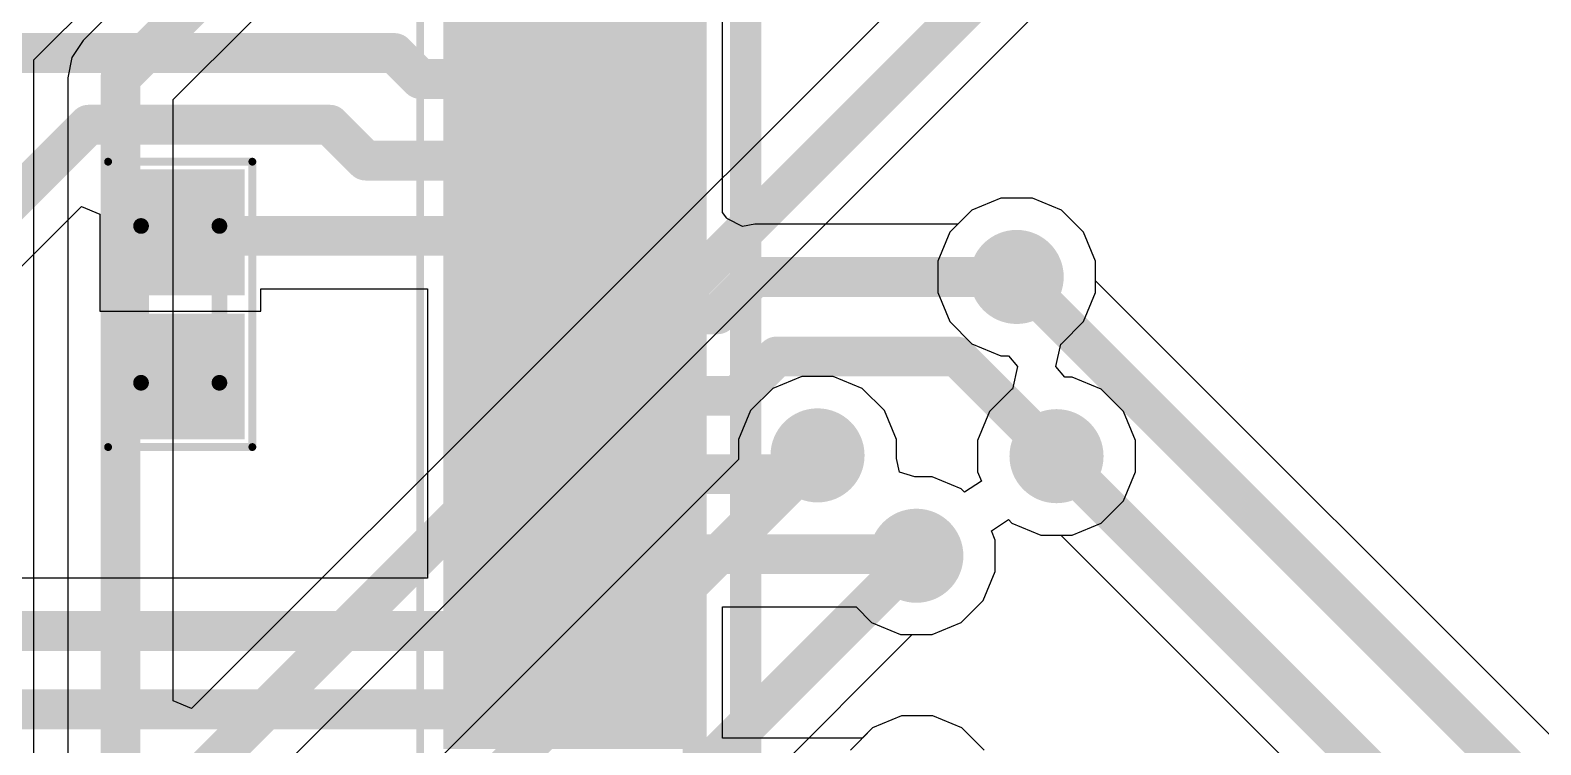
# Model space of a CAD drawing. Header units: millimetres. Extents: x -1.58 to 1.58, y -1.38 to 3.35.
# Drawn here: x -0.3627 to 0.0166, y 2.2575 to 2.4369 of the extents above; entities that cross this region are included whole.
import ezdxf

# ---------------------------------------------------------------- set-up
doc = ezdxf.new("R2010")
doc.units = ezdxf.units.MM
doc.header["$MEASUREMENT"] = 0
for name, color, linetype in [('BottomLayer', 5, 'Continuous'), ('Mechanical13', 56, 'Continuous'), ('Mechanical15', 56, 'Continuous'), ('TopLayer', 1, 'Continuous'), ('TopOverlay', 2, 'Continuous'), ('TopPaste', 8, 'Continuous'), ('TopSolder', 216, 'Continuous'), ('ViaHoleLayer', 16, 'Continuous')]:
    doc.layers.add(name, color=color, linetype=linetype)

# ---------------------------------------------------------------- blocks, each defined once
blk = doc.blocks.new('QFP50P1200X1200X160_64N_72')
at = {"layer": 'TopLayer'}
for points in [[(-0.25494, 0.0748), (-0.19687, 0.0748), (-0.19687, 0.06299), (-0.25494, 0.06299)], [(-0.25494, 0.05512), (-0.19687, 0.05512), (-0.19687, 0.04331), (-0.25494, 0.04331)], [(-0.25494, 0.03543), (-0.19687, 0.03543), (-0.19687, 0.02362), (-0.25494, 0.02362)], [(-0.25494, 0.01575), (-0.19687, 0.01575), (-0.19687, 0.00394), (-0.25494, 0.00394)], [(-0.25494, -0.00394), (-0.19687, -0.00394), (-0.19687, -0.01575), (-0.25494, -0.01575)], [(-0.25494, -0.02362), (-0.19687, -0.02362), (-0.19687, -0.03543), (-0.25494, -0.03543)], [(-0.25494, -0.04331), (-0.19687, -0.04331), (-0.19687, -0.05512), (-0.25494, -0.05512)], [(-0.25494, -0.06299), (-0.19687, -0.06299), (-0.19687, -0.0748), (-0.25494, -0.0748)], [(-0.25494, -0.08268), (-0.19687, -0.08268), (-0.19687, -0.09449), (-0.25494, -0.09449)]]:
    blk.add_hatch(color=1, dxfattribs=at).paths.add_polyline_path(points)
at = {"layer": 'TopPaste'}
for points in [[(-0.25494, 0.0748), (-0.19687, 0.0748), (-0.19687, 0.06299), (-0.25494, 0.06299)], [(-0.25494, 0.05512), (-0.19687, 0.05512), (-0.19687, 0.04331), (-0.25494, 0.04331)], [(-0.25494, 0.03543), (-0.19687, 0.03543), (-0.19687, 0.02362), (-0.25494, 0.02362)], [(-0.25494, 0.01575), (-0.19687, 0.01575), (-0.19687, 0.00394), (-0.25494, 0.00394)], [(-0.25494, -0.00394), (-0.19687, -0.00394), (-0.19687, -0.01575), (-0.25494, -0.01575)], [(-0.25494, -0.02362), (-0.19687, -0.02362), (-0.19687, -0.03543), (-0.25494, -0.03543)], [(-0.25494, -0.04331), (-0.19687, -0.04331), (-0.19687, -0.05512), (-0.25494, -0.05512)], [(-0.25494, -0.06299), (-0.19687, -0.06299), (-0.19687, -0.0748), (-0.25494, -0.0748)], [(-0.25494, -0.08268), (-0.19687, -0.08268), (-0.19687, -0.09449), (-0.25494, -0.09449)]]:
    blk.add_hatch(color=8, dxfattribs=at).paths.add_polyline_path(points)
at = {"layer": 'TopSolder'}
for points in [[(-0.25894, 0.09849), (-0.19287, 0.09849), (-0.19287, 0.07868), (-0.25894, 0.07868)], [(-0.25894, 0.0788), (-0.19287, 0.0788), (-0.19287, 0.05899), (-0.25894, 0.05899)], [(-0.25894, 0.05912), (-0.19287, 0.05912), (-0.19287, 0.03931), (-0.25894, 0.03931)], [(-0.25894, 0.03943), (-0.19287, 0.03943), (-0.19287, 0.01962), (-0.25894, 0.01962)], [(-0.25894, 0.01975), (-0.19287, 0.01975), (-0.19287, -0.00006), (-0.25894, -0.00006)], [(-0.25894, 0.00006), (-0.19287, 0.00006), (-0.19287, -0.01975), (-0.25894, -0.01975)], [(-0.25894, -0.01962), (-0.19287, -0.01962), (-0.19287, -0.03943), (-0.25894, -0.03943)], [(-0.25894, -0.03931), (-0.19287, -0.03931), (-0.19287, -0.05912), (-0.25894, -0.05912)], [(-0.25894, -0.05899), (-0.19287, -0.05899), (-0.19287, -0.0788), (-0.25894, -0.0788)], [(-0.25894, -0.07868), (-0.19287, -0.07868), (-0.19287, -0.09849), (-0.25894, -0.09849)]]:
    blk.add_hatch(color=216, dxfattribs=at).paths.add_polyline_path(points)
at = {"layer": 'Mechanical13', "const_width": 0.00394}
blk.add_lwpolyline([(-0.19685, -0.19685), (-0.19685, 0.19685)], dxfattribs=at)
at = {"layer": 'Mechanical15', "const_width": 0.00197}
blk.add_lwpolyline([(-0.26476, -0.26476), (-0.26476, 0.26476)], dxfattribs=at)
at = {"layer": 'TopOverlay', "const_width": 0.00787}
blk.add_lwpolyline([(-0.18307, -0.18307), (-0.18307, 0.18307)], dxfattribs=at)
blk = doc.blocks.new('CAP_0402_91')
at = {"layer": 'TopLayer'}
for points in [[(-0.02992, -0.0122), (-0.02992, 0.0122), (-0.0063, 0.0122), (-0.0063, -0.0122)], [(0.0063, -0.0122), (0.0063, 0.0122), (0.02992, 0.0122), (0.02992, -0.0122)]]:
    blk.add_hatch(color=1, dxfattribs=at).paths.add_polyline_path(points)
at = {"layer": 'TopPaste'}
for points in [[(-0.02992, -0.0122), (-0.02992, 0.0122), (-0.0063, 0.0122), (-0.0063, -0.0122)], [(0.0063, -0.0122), (0.0063, 0.0122), (0.02992, 0.0122), (0.02992, -0.0122)]]:
    blk.add_hatch(color=8, dxfattribs=at).paths.add_polyline_path(points)
at = {"layer": 'TopSolder'}
for points in [[(-0.03392, -0.0162), (-0.03392, 0.0162), (-0.0023, 0.0162), (-0.0023, -0.0162)], [(0.0023, -0.0162), (0.0023, 0.0162), (0.03392, 0.0162), (0.03392, -0.0162)]]:
    blk.add_hatch(color=216, dxfattribs=at).paths.add_polyline_path(points)
at = {"layer": 'Mechanical13', "const_width": 0.00394}
for points in [[(-0.01969, 0.00984), (-0.01969, -0.00984)], [(-0.01969, 0.00984), (0.01969, 0.00984)], [(0.01969, 0.00984), (0.01969, -0.00984)], [(-0.01969, -0.00984), (0.01969, -0.00984)]]:
    blk.add_lwpolyline(points, dxfattribs=at)
at = {"layer": 'Mechanical13', "const_width": 0.00197}
for points in [[(-0.02067, 0.00984, 1), (-0.0187, 0.00984, 1)], [(-0.02067, 0.00984, 1), (-0.0187, 0.00984, 1)], [(0.0187, 0.00984, 1), (0.02067, 0.00984, 1)], [(0.0187, 0.00984, 1), (0.02067, 0.00984, 1)], [(-0.02067, -0.00984, 1), (-0.0187, -0.00984, 1)], [(-0.02067, -0.00984, 1), (-0.0187, -0.00984, 1)], [(0.0187, -0.00984, 1), (0.02067, -0.00984, 1)], [(0.0187, -0.00984, 1), (0.02067, -0.00984, 1)]]:
    blk.add_lwpolyline(points, format="xyb", close=True, dxfattribs=at)
at = {"layer": 'Mechanical15', "const_width": 0.00197}
for points in [[(-0.03583, 0.01811), (-0.03583, -0.01811)], [(-0.03583, 0.01811), (0.03583, 0.01811)], [(0.03583, 0.01811), (0.03583, -0.01811)], [(-0.03583, -0.01811), (0.03583, -0.01811)]]:
    blk.add_lwpolyline(points, dxfattribs=at)
at = {"layer": 'Mechanical15', "const_width": 0.000984}
for points in [[(-0.03632, 0.01811, 1), (-0.03533, 0.01811, 1)], [(-0.03632, 0.01811, 1), (-0.03533, 0.01811, 1)], [(0.03533, 0.01811, 1), (0.03632, 0.01811, 1)], [(0.03533, 0.01811, 1), (0.03632, 0.01811, 1)], [(-0.03632, -0.01811, 1), (-0.03533, -0.01811, 1)], [(-0.03632, -0.01811, 1), (-0.03533, -0.01811, 1)], [(0.03533, -0.01811, 1), (0.03632, -0.01811, 1)], [(0.03533, -0.01811, 1), (0.03632, -0.01811, 1)]]:
    blk.add_lwpolyline(points, format="xyb", close=True, dxfattribs=at)

msp = doc.modelspace()

# ---------------------------------------------------------------- hatches: boundary and pattern name
at = {"layer": 'BottomLayer'}
h = msp.add_hatch(color=5, dxfattribs=at)
edge = h.paths.add_edge_path()
edge.add_arc((-0.115, 2.375), 0.01181, 0, 360)
h = msp.add_hatch(color=5, dxfattribs=at)
edge = h.paths.add_edge_path()
edge.add_arc((-0.165, 2.3302), 0.01181, 0, 360)
h = msp.add_hatch(color=5, dxfattribs=at)
edge = h.paths.add_edge_path()
edge.add_arc((-0.105, 2.33), 0.01181, 0, 360)
h = msp.add_hatch(color=5, dxfattribs=at)
edge = h.paths.add_edge_path()
edge.add_arc((-0.14019, 2.305), 0.01181, 0, 360)
at = {"layer": 'TopLayer'}
h = msp.add_hatch(color=1, dxfattribs=at)
edge = h.paths.add_edge_path()
edge.add_arc((-0.115, 2.375), 0.01181, 0, 360)
h = msp.add_hatch(color=1, dxfattribs=at)
edge = h.paths.add_edge_path()
edge.add_arc((-0.165, 2.3302), 0.01181, 0, 360)
h = msp.add_hatch(color=1, dxfattribs=at)
edge = h.paths.add_edge_path()
edge.add_arc((-0.105, 2.33), 0.01181, 0, 360)
h = msp.add_hatch(color=1, dxfattribs=at)
edge = h.paths.add_edge_path()
edge.add_arc((-0.14019, 2.305), 0.01181, 0, 360)
at = {"layer": 'ViaHoleLayer'}
h = msp.add_hatch(color=16, dxfattribs=at)
edge = h.paths.add_edge_path()
edge.add_arc((-0.115, 2.375), 0.00591, 0, 360)
h = msp.add_hatch(color=16, dxfattribs=at)
edge = h.paths.add_edge_path()
edge.add_arc((-0.165, 2.3302), 0.00591, 0, 360)
h = msp.add_hatch(color=16, dxfattribs=at)
edge = h.paths.add_edge_path()
edge.add_arc((-0.105, 2.33), 0.00591, 0, 360)
h = msp.add_hatch(color=16, dxfattribs=at)
edge = h.paths.add_edge_path()
edge.add_arc((-0.14019, 2.305), 0.00591, 0, 360)

# ---------------------------------------------------------------- linework, layer by layer
at = {"layer": 'BottomLayer'}
for p, q in [((-0.36175, 2.42951), (-0.32563, 2.46563)), ((-0.32187, 2.46188), (-0.34937, 2.43437)), ((-0.13325, 2.45549), (-0.32213, 2.26662)), ((-0.32675, 2.41951), (-0.307, 2.43925)), ((-0.30675, 2.24451), (-0.11063, 2.44063)), ((-0.34937, 2.43437), (-0.35225, 2.43007)), ((-0.36175, 1.885), (-0.36175, 2.42951)), ((-0.35225, 2.43007), (-0.35325, 2.425)), ((-0.35325, 2.425), (-0.35325, 1.69049)), ((-0.32675, 2.26853), (-0.32675, 2.41951)), ((-0.11894, 2.39481), (-0.12622, 2.39179)), ((-0.11106, 2.39481), (-0.11894, 2.39481)), ((-0.10378, 2.39179), (-0.11106, 2.39481)), ((-0.12622, 2.39179), (-0.13179, 2.38622)), ((-0.09821, 2.38622), (-0.10378, 2.39179)), ((-0.13179, 2.38622), (-0.13481, 2.37894)), ((-0.09519, 2.37894), (-0.09821, 2.38622)), ((-0.13481, 2.37894), (-0.13481, 2.37106)), ((-0.09519, 2.37402), (-0.09519, 2.37894)), ((-0.13481, 2.37106), (-0.13179, 2.36378)), ((0.08519, 2.19364), (-0.09519, 2.37402)), ((-0.13179, 2.36378), (-0.12622, 2.35821)), ((-0.12622, 2.35821), (-0.11894, 2.35519)), ((-0.11894, 2.35519), (-0.11705, 2.35519)), ((-0.11705, 2.35519), (-0.11477, 2.3525)), ((-0.11477, 2.3525), (-0.11608, 2.34685)), ((-0.16894, 2.35002), (-0.17622, 2.347)), ((-0.16106, 2.35002), (-0.16894, 2.35002)), ((-0.15378, 2.347), (-0.16106, 2.35002)), ((-0.17622, 2.347), (-0.18179, 2.34143)), ((-0.14821, 2.34143), (-0.15378, 2.347)), ((-0.11622, 2.34679), (-0.12179, 2.34122)), ((-0.11608, 2.34685), (-0.11622, 2.34679)), ((-0.18179, 2.34143), (-0.18481, 2.33415)), ((-0.14519, 2.33415), (-0.14821, 2.34143)), ((-0.12179, 2.34122), (-0.12481, 2.33394)), ((-0.18481, 2.33415), (-0.18481, 2.32914)), ((-0.14519, 2.32943), (-0.14519, 2.33415)), ((-0.12481, 2.33394), (-0.12481, 2.32606)), ((-0.18481, 2.32914), (-0.26299, 2.25096)), ((-0.14441, 2.32602), (-0.14519, 2.32943)), ((-0.14057, 2.32481), (-0.14441, 2.32602)), ((-0.13625, 2.32481), (-0.14057, 2.32481)), ((-0.12897, 2.32179), (-0.13625, 2.32481)), ((-0.12481, 2.32606), (-0.12386, 2.32376)), ((-0.1281, 2.32092), (-0.12897, 2.32179)), ((-0.12386, 2.32376), (-0.1281, 2.32092)), ((-0.12133, 2.31124), (-0.11709, 2.31408)), ((-0.11709, 2.31408), (-0.11622, 2.31321)), ((-0.12038, 2.30894), (-0.12133, 2.31124)), ((-0.11622, 2.31321), (-0.10894, 2.31019)), ((-0.10894, 2.31019), (-0.10393, 2.31019)), ((-0.10393, 2.31019), (-0.00249, 2.20874)), ((-0.12038, 2.30106), (-0.12038, 2.30894)), ((-0.12339, 2.29378), (-0.12038, 2.30106)), ((-0.12897, 2.28821), (-0.12339, 2.29378)), ((-0.13625, 2.28519), (-0.12897, 2.28821)), ((-0.21456, 2.21189), (-0.14125, 2.28519)), ((-0.14125, 2.28519), (-0.13625, 2.28519)), ((-0.32213, 2.26662), (-0.32675, 2.26853)), ((-0.1439, 2.26477), (-0.15118, 2.26175)), ((-0.13602, 2.26477), (-0.1439, 2.26477)), ((-0.12873, 2.26175), (-0.13602, 2.26477)), ((-0.15118, 2.26175), (-0.15675, 2.25618)), ((-0.12316, 2.25618), (-0.12873, 2.26175))]:
    msp.add_line(p, q, dxfattribs=at)
at = {"layer": 'BottomLayer', "const_width": 0.01}
for points in [[(-0.34, 2.425), (-0.31249, 2.45251)], [(-0.32, 2.25), (-0.12, 2.45)], [(-0.34, 1.685), (-0.34, 2.425)], [(-0.11496, 2.37504), (0.11, 2.15009)], [(-0.25362, 2.24158), (-0.165, 2.3302)], [(-0.105, 2.33), (0.09, 2.135)], [(-0.22781, 2.21738), (-0.14019, 2.305)]]:
    msp.add_lwpolyline(points, dxfattribs=at)
at = {"layer": 'BottomLayer', "const_width": 0.005}
for points in [[(-0.3425, 2.425, 1), (-0.3375, 2.425, 1)], [(-0.3425, 2.425, 1), (-0.3375, 2.425, 1)], [(-0.11746, 2.37504, 1), (-0.11246, 2.37504, 1)], [(-0.1675, 2.3302, 1), (-0.1625, 2.3302, 1)], [(-0.1075, 2.33, 1), (-0.1025, 2.33, 1)], [(-0.14269, 2.305, 1), (-0.13769, 2.305, 1)]]:
    msp.add_lwpolyline(points, format="xyb", close=True, dxfattribs=at)
at = {"layer": 'TopLayer'}
for p, q in [((-0.18887, 2.42968), (-0.18887, 2.46905)), ((-0.18887, 2.39122), (-0.18887, 2.42968)), ((-0.11894, 2.39481), (-0.12622, 2.39179)), ((-0.11106, 2.39481), (-0.11894, 2.39481)), ((-0.10378, 2.39179), (-0.11106, 2.39481)), ((-0.4098, 2.33268), (-0.34982, 2.39265)), ((-0.34982, 2.39265), (-0.3452, 2.39074)), ((-0.3452, 2.39074), (-0.3452, 2.36641)), ((-0.18777, 2.38978), (-0.18887, 2.39122)), ((-0.18758, 2.38962), (-0.18777, 2.38978)), ((-0.18387, 2.38763), (-0.18758, 2.38962)), ((-0.12622, 2.39179), (-0.12976, 2.38825)), ((-0.09821, 2.38622), (-0.10378, 2.39179)), ((-0.18075, 2.38825), (-0.18387, 2.38763)), ((-0.12976, 2.38825), (-0.18075, 2.38825)), ((-0.09519, 2.37894), (-0.09821, 2.38622)), ((-0.09519, 2.37106), (-0.09519, 2.37894)), ((-0.3048, 2.36641), (-0.3048, 2.37205)), ((-0.3048, 2.37205), (-0.26294, 2.37205)), ((-0.26294, 2.37205), (-0.26294, 2.33125)), ((-0.09821, 2.36378), (-0.09519, 2.37106)), ((-0.3452, 2.36641), (-0.3048, 2.36641)), ((-0.10378, 2.35821), (-0.09821, 2.36378)), ((-0.10521, 2.35253), (-0.1039, 2.35815)), ((-0.1039, 2.35815), (-0.10378, 2.35821)), ((-0.10291, 2.34981), (-0.10521, 2.35253)), ((-0.10106, 2.34981), (-0.10291, 2.34981)), ((-0.09378, 2.34679), (-0.10106, 2.34981)), ((-0.08821, 2.34122), (-0.09378, 2.34679)), ((-0.08519, 2.33394), (-0.08821, 2.34122)), ((-0.08519, 2.32606), (-0.08519, 2.33394)), ((-0.26294, 2.33125), (-0.26294, 2.29936)), ((-0.08821, 2.31878), (-0.08519, 2.32606)), ((-0.09378, 2.31321), (-0.08821, 2.31878)), ((-0.12133, 2.31124), (-0.11709, 2.31408)), ((-0.11709, 2.31408), (-0.11622, 2.31321)), ((-0.12038, 2.30894), (-0.12133, 2.31124)), ((-0.11622, 2.31321), (-0.10894, 2.31019)), ((-0.10894, 2.31019), (-0.10106, 2.31019)), ((-0.10106, 2.31019), (-0.09378, 2.31321)), ((-0.12038, 2.30106), (-0.12038, 2.30894)), ((-0.26294, 2.29936), (-0.3789, 2.29936)), ((-0.12339, 2.29378), (-0.12038, 2.30106)), ((-0.18887, 2.25921), (-0.18887, 2.29214)), ((-0.18887, 2.29214), (-0.15534, 2.29214)), ((-0.15534, 2.29214), (-0.15141, 2.28821)), ((-0.12897, 2.28821), (-0.12339, 2.29378)), ((-0.15141, 2.28821), (-0.14413, 2.28519)), ((-0.13625, 2.28519), (-0.12897, 2.28821)), ((-0.14413, 2.28519), (-0.13625, 2.28519)), ((-0.1439, 2.26477), (-0.15118, 2.26175)), ((-0.13602, 2.26477), (-0.1439, 2.26477)), ((-0.12873, 2.26175), (-0.13602, 2.26477)), ((-0.15118, 2.26175), (-0.15372, 2.25921)), ((-0.12316, 2.25618), (-0.12873, 2.26175)), ((-0.15372, 2.25921), (-0.18887, 2.25921))]:
    msp.add_line(p, q, dxfattribs=at)
at = {"layer": 'TopLayer', "const_width": 0.01}
for points in [[(-0.43, 2.43122), (-0.27122, 2.43122)], [(-0.27122, 2.43122), (-0.26468, 2.42468)], [(-0.26468, 2.42468), (-0.22669, 2.42468)], [(-0.22669, 2.42468), (-0.22591, 2.4239)], [(-0.4228, 2.33843), (-0.348, 2.41322)], [(-0.348, 2.41322), (-0.28744, 2.41322)], [(-0.28744, 2.41322), (-0.27843, 2.40421)], [(-0.27843, 2.40421), (-0.22591, 2.40421)], [(-0.325, 2.39), (-0.32031, 2.38531)], [(-0.32031, 2.38531), (-0.22668, 2.38531)], [(-0.22668, 2.38531), (-0.22591, 2.38453)], [(-0.19013, 2.36562), (-0.18075, 2.375)], [(-0.18075, 2.375), (-0.115, 2.375)], [(-0.22591, 2.36484), (-0.22513, 2.36562)], [(-0.22513, 2.36562), (-0.19013, 2.36562)], [(-0.18514, 2.34516), (-0.17528, 2.35502)], [(-0.17528, 2.35502), (-0.13002, 2.35502)], [(-0.13002, 2.35502), (-0.105, 2.33)], [(-0.22591, 2.34516), (-0.18514, 2.34516)], [(-0.17342, 2.32547), (-0.16869, 2.3302)], [(-0.16869, 2.3302), (-0.165, 2.3302)], [(-0.22591, 2.32547), (-0.17342, 2.32547)], [(-0.22591, 2.30579), (-0.22551, 2.30539)], [(-0.22551, 2.30539), (-0.14058, 2.30539)], [(-0.14058, 2.30539), (-0.14019, 2.305)], [(-0.3789, 2.2861), (-0.22591, 2.2861)], [(-0.36858, 2.26642), (-0.22591, 2.26642)]]:
    msp.add_lwpolyline(points, dxfattribs=at)
at = {"layer": 'TopLayer', "const_width": 0.005}
for points in [[(-0.27372, 2.43122, 1), (-0.26872, 2.43122, 1)], [(-0.27372, 2.43122, 1), (-0.26872, 2.43122, 1)], [(-0.26718, 2.42468, 1), (-0.26218, 2.42468, 1)], [(-0.26718, 2.42468, 1), (-0.26218, 2.42468, 1)], [(-0.22919, 2.42468, 1), (-0.22419, 2.42468, 1)], [(-0.22919, 2.42468, 1), (-0.22419, 2.42468, 1)], [(-0.22841, 2.4239, 1), (-0.22341, 2.4239, 1)], [(-0.3505, 2.41322, 1), (-0.3455, 2.41322, 1)], [(-0.3505, 2.41322, 1), (-0.3455, 2.41322, 1)], [(-0.28994, 2.41322, 1), (-0.28494, 2.41322, 1)], [(-0.28994, 2.41322, 1), (-0.28494, 2.41322, 1)], [(-0.28093, 2.40421, 1), (-0.27593, 2.40421, 1)], [(-0.28093, 2.40421, 1), (-0.27593, 2.40421, 1)], [(-0.22841, 2.40421, 1), (-0.22341, 2.40421, 1)], [(-0.3275, 2.39, 1), (-0.3225, 2.39, 1)], [(-0.32281, 2.38531, 1), (-0.31781, 2.38531, 1)], [(-0.32281, 2.38531, 1), (-0.31781, 2.38531, 1)], [(-0.22918, 2.38531, 1), (-0.22418, 2.38531, 1)], [(-0.22918, 2.38531, 1), (-0.22418, 2.38531, 1)], [(-0.22841, 2.38453, 1), (-0.22341, 2.38453, 1)], [(-0.18325, 2.375, 1), (-0.17825, 2.375, 1)], [(-0.18325, 2.375, 1), (-0.17825, 2.375, 1)], [(-0.1175, 2.375, 1), (-0.1125, 2.375, 1)], [(-0.22763, 2.36562, 1), (-0.22263, 2.36562, 1)], [(-0.22763, 2.36562, 1), (-0.22263, 2.36562, 1)], [(-0.19263, 2.36562, 1), (-0.18763, 2.36562, 1)], [(-0.19263, 2.36562, 1), (-0.18763, 2.36562, 1)], [(-0.22841, 2.36484, 1), (-0.22341, 2.36484, 1)], [(-0.17778, 2.35502, 1), (-0.17278, 2.35502, 1)], [(-0.17778, 2.35502, 1), (-0.17278, 2.35502, 1)], [(-0.13252, 2.35502, 1), (-0.12752, 2.35502, 1)], [(-0.13252, 2.35502, 1), (-0.12752, 2.35502, 1)], [(-0.22841, 2.34516, 1), (-0.22341, 2.34516, 1)], [(-0.18764, 2.34516, 1), (-0.18264, 2.34516, 1)], [(-0.18764, 2.34516, 1), (-0.18264, 2.34516, 1)], [(-0.17119, 2.3302, 1), (-0.16619, 2.3302, 1)], [(-0.17119, 2.3302, 1), (-0.16619, 2.3302, 1)], [(-0.1675, 2.3302, 1), (-0.1625, 2.3302, 1)], [(-0.1075, 2.33, 1), (-0.1025, 2.33, 1)], [(-0.22841, 2.32547, 1), (-0.22341, 2.32547, 1)], [(-0.17592, 2.32547, 1), (-0.17092, 2.32547, 1)], [(-0.17592, 2.32547, 1), (-0.17092, 2.32547, 1)], [(-0.22841, 2.30579, 1), (-0.22341, 2.30579, 1)], [(-0.22801, 2.30539, 1), (-0.22301, 2.30539, 1)], [(-0.22801, 2.30539, 1), (-0.22301, 2.30539, 1)], [(-0.14308, 2.30539, 1), (-0.13808, 2.30539, 1)], [(-0.14308, 2.30539, 1), (-0.13808, 2.30539, 1)], [(-0.14269, 2.305, 1), (-0.13769, 2.305, 1)], [(-0.22841, 2.2861, 1), (-0.22341, 2.2861, 1)], [(-0.22841, 2.26642, 1), (-0.22341, 2.26642, 1)]]:
    msp.add_lwpolyline(points, format="xyb", close=True, dxfattribs=at)

# ---------------------------------------------------------------- block references
msp.add_blockref('QFP50P1200X1200X160_64N_72', (0, 2.355))
at = {"rotation": 90}
msp.add_blockref('CAP_0402_91', (-0.325, 2.36811), dxfattribs=at)

doc.saveas('drawing.dxf')
